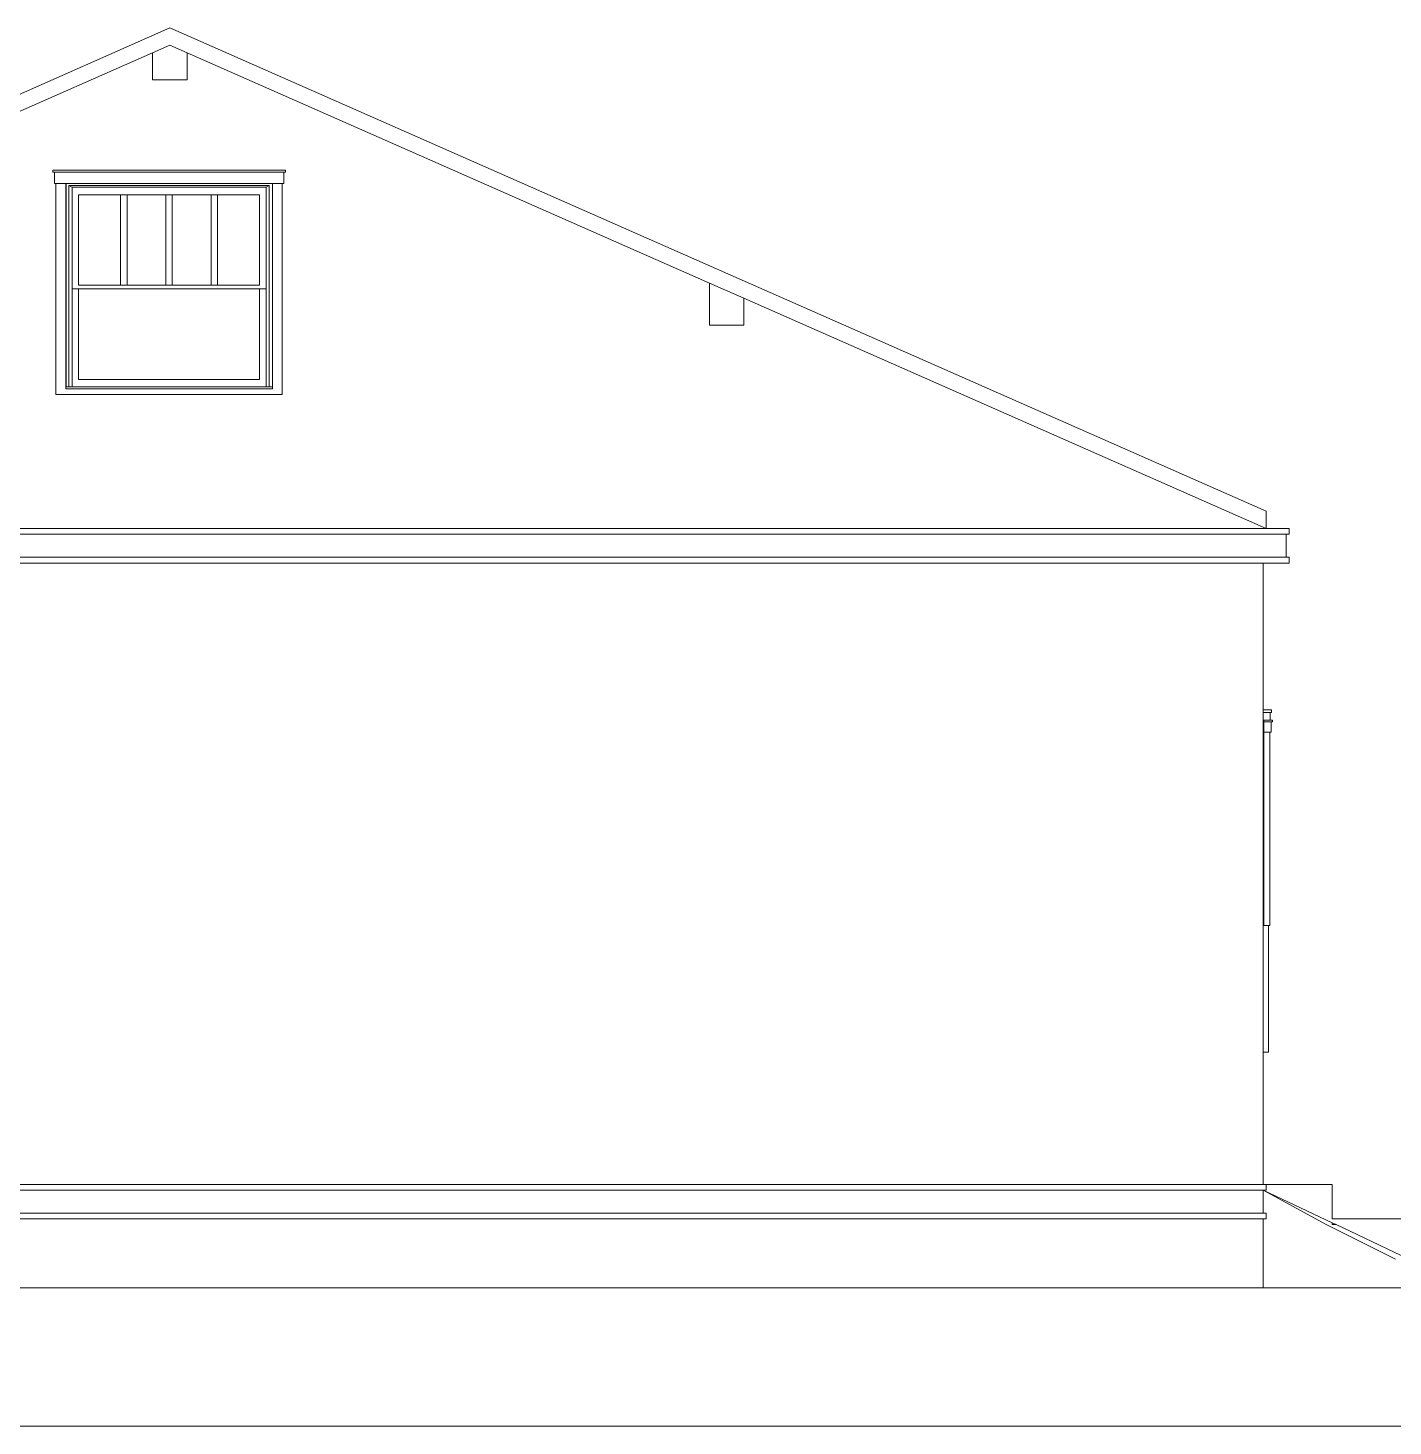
# Model space of a CAD drawing. Header units: metres. Extents: x 12.2 to 77.2, y 18.8 to 35.5.
# Drawn here: x 65.36 to 71.39, y 28.38 to 34.55 of the extents above; entities that cross this region are included whole.
import ezdxf

# ---------------------------------------------------------------- set-up
doc = ezdxf.new("R2010")
doc.units = ezdxf.units.M
doc.layers.add('0inne_gulv', color=7, linetype='Continuous', lineweight=13)

# ---------------------------------------------------------------- blocks, each defined once
blk = doc.blocks.new('One bedroom house rs')
for p, q in [((-9.4143, 0.4315), (-4.5756, 2.5651)), ((0.2631, 0.4315), (-4.5756, 2.5651)), ((-4.5756, 2.4889), (-4.6518, 2.4553)), ((-4.5756, 2.4889), (-4.4994, 2.4553)), ((-4.6518, 2.4553), (-7.3025, 1.2865)), ((-4.6518, 2.3365), (-4.6518, 2.4553)), ((-4.4994, 2.3365), (-4.4994, 2.4553)), ((-4.4994, 2.4553), (-2.1944, 1.4389)), ((-4.6518, 2.3365), (-4.4994, 2.3365)), ((-4.0655, 1.9367), (-5.0928, 1.9367)), ((-5.0928, 1.9284), (-5.0928, 1.9367)), ((-5.0857, 1.9284), (-5.0928, 1.9284)), ((-5.0857, 1.8785), (-5.0857, 1.9284)), ((-4.0726, 1.9284), (-5.0857, 1.9284)), ((-4.0726, 1.8785), (-4.0726, 1.9284)), ((-4.0655, 1.9284), (-4.0726, 1.9284)), ((-4.0655, 1.9284), (-4.0655, 1.9367)), ((-5.0786, 1.8785), (-5.0857, 1.8785)), ((-5.0786, 1.8785), (-5.0786, 0.947)), ((-5.0357, 1.8785), (-5.0786, 1.8785)), ((-5.0357, 1.8785), (-5.0357, 0.9795)), ((-5.0328, 1.8785), (-5.0357, 1.8785)), ((-5.0328, 0.9803), (-5.0328, 1.8785)), ((-4.1226, 1.8785), (-5.0328, 1.8785)), ((-5.0215, 0.9803), (-5.0215, 1.8702)), ((-5.0072, 1.8618), (-5.0215, 1.8702)), ((-5.0215, 1.8702), (-4.1368, 1.8702)), ((-5.0072, 1.8618), (-4.1511, 1.8618)), ((-5.0072, 1.4127), (-5.0072, 1.8618)), ((-4.1511, 1.8618), (-4.1368, 1.8702)), ((-4.1511, 1.8618), (-4.1511, 1.4127)), ((-4.1368, 1.8702), (-4.1368, 0.9803)), ((-4.1226, 0.9803), (-4.1226, 1.8785)), ((-4.0798, 1.8785), (-4.1226, 1.8785)), ((-4.0798, 0.947), (-4.0798, 1.8785)), ((-4.0726, 1.8785), (-4.0798, 1.8785)), ((-4.9787, 1.4294), (-4.9787, 1.8286)), ((-4.9787, 1.8286), (-4.7932, 1.8286)), ((-4.7932, 1.8286), (-4.7932, 1.4294)), ((-4.7932, 1.8286), (-4.7646, 1.8286)), ((-4.7646, 1.8286), (-4.7646, 1.4294)), ((-4.7646, 1.8286), (-4.5934, 1.8286)), ((-4.5934, 1.8286), (-4.5934, 1.4294)), ((-4.5934, 1.8286), (-4.5649, 1.8286)), ((-4.5649, 1.8286), (-4.5649, 1.4294)), ((-4.5649, 1.8286), (-4.3937, 1.8286)), ((-4.3937, 1.8286), (-4.3937, 1.4294)), ((-4.3937, 1.8286), (-4.3651, 1.8286)), ((-4.3651, 1.8286), (-4.1796, 1.8286)), ((-4.3651, 1.8286), (-4.3651, 1.4294)), ((-4.1796, 1.8286), (-4.1796, 1.4294)), ((-4.7932, 1.4294), (-4.9787, 1.4294)), ((-4.7646, 1.4294), (-4.7932, 1.4294)), ((-4.5934, 1.4294), (-4.7646, 1.4294)), ((-4.5649, 1.4294), (-4.5934, 1.4294)), ((-4.3937, 1.4294), (-4.5649, 1.4294)), ((-4.3651, 1.4294), (-4.3937, 1.4294)), ((-4.1796, 1.4294), (-4.3651, 1.4294)), ((-2.1944, 1.4389), (-2.042, 1.3717)), ((-2.1944, 1.2529), (-2.1944, 1.4389)), ((-5.0072, 0.9803), (-5.0072, 1.4127)), ((-5.0072, 1.4127), (-4.9787, 1.4127)), ((-4.9787, 1.0136), (-4.9787, 1.4127)), ((-4.9787, 1.4127), (-4.1796, 1.4127)), ((-4.1796, 1.4127), (-4.1796, 1.0136)), ((-4.1796, 1.4127), (-4.1511, 1.4127)), ((-4.1511, 1.4127), (-4.1511, 0.9803)), ((-2.042, 1.2529), (-2.042, 1.3717)), ((-2.042, 1.3717), (0.2631, 0.3553)), ((-2.1944, 1.2529), (-2.042, 1.2529)), ((-4.1796, 1.0136), (-4.9787, 1.0136)), ((-5.0786, 0.947), (-4.0798, 0.947)), ((-5.0357, 0.9795), (-5.0357, 0.972)), ((-5.0357, 0.972), (-4.1226, 0.972)), ((-5.0215, 0.9803), (-5.0328, 0.9803)), ((-5.0328, 0.9795), (-5.0328, 0.9803)), ((-5.0072, 0.9803), (-5.0215, 0.9803)), ((-4.1511, 0.9803), (-5.0072, 0.9803)), ((-4.1368, 0.9803), (-4.1511, 0.9803)), ((-4.1368, 0.9803), (-4.1226, 0.9803)), ((-4.1226, 0.9803), (-4.1226, 0.972)), ((0.2631, 0.3553), (0.2631, 0.4315)), ((-9.5032, 0.3299), (0.352, 0.3299)), ((0.2631, 0.3553), (-9.4143, 0.3553)), ((0.2631, 0.3553), (0.3647, 0.3553)), ((0.352, 0.2283), (0.352, 0.3299)), ((0.352, 0.3299), (0.3647, 0.3299)), ((0.3647, 0.3299), (0.3647, 0.3553)), ((0.352, 0.2283), (-9.5032, 0.2283)), ((-7.5728, 0.2029), (0.2504, 0.2029)), ((0.2504, 0.2029), (0.3647, 0.2029)), ((0.2504, -0.4448), (0.2504, 0.2029)), ((0.3647, 0.2283), (0.352, 0.2283)), ((0.3647, 0.2029), (0.3647, 0.2283)), ((0.2504, -0.4448), (0.2869, -0.4448)), ((0.2504, -0.4575), (0.2504, -0.4448)), ((0.2504, -0.4575), (0.2805, -0.4575)), ((0.2504, -0.5337), (0.2504, -0.4575)), ((0.2535, -0.4982), (0.2535, -0.4906)), ((0.2535, -0.4906), (0.2805, -0.4906)), ((0.2805, -0.4575), (0.2869, -0.4575)), ((0.2805, -0.4906), (0.2805, -0.4575)), ((0.2805, -0.4906), (0.2916, -0.4906)), ((0.2869, -0.4575), (0.2869, -0.4448)), ((0.2916, -0.4982), (0.2916, -0.4906)), ((0.2504, -0.5337), (0.2535, -0.5337)), ((0.2504, -0.5439), (0.2504, -0.5337)), ((0.2504, -0.5534), (0.2504, -0.5439)), ((0.2504, -0.5439), (0.2535, -0.5439)), ((0.2504, -0.5534), (0.2535, -0.5515)), ((0.2504, -0.5534), (0.2504, -1.3669)), ((0.2535, -0.4982), (0.2853, -0.4982)), ((0.2535, -0.5337), (0.2535, -0.4982)), ((0.2535, -0.5439), (0.2535, -0.5337)), ((0.2535, -0.5439), (0.2789, -0.5439)), ((0.2535, -0.5439), (0.2535, -0.5515)), ((0.2535, -0.5515), (0.2535, -1.3669)), ((0.2789, -0.5439), (0.2853, -0.5439)), ((0.2789, -0.5439), (0.2789, -1.3973)), ((0.2853, -0.4982), (0.2916, -0.4982)), ((0.2853, -0.5439), (0.2853, -0.4982)), ((0.2504, -1.3669), (0.2535, -1.3669)), ((0.2504, -1.3821), (0.2504, -1.3669)), ((0.2504, -1.3821), (0.2535, -1.3821)), ((0.2504, -1.3821), (0.2504, -1.9561)), ((0.2535, -1.3669), (0.2535, -1.3821)), ((0.2535, -1.3821), (0.2535, -1.3973)), ((0.2535, -1.3973), (0.2742, -1.3973)), ((0.2742, -1.3973), (0.2789, -1.3973)), ((0.2742, -1.3973), (0.2742, -1.9561)), ((0.2504, -1.9561), (0.2742, -1.9561)), ((0.2504, -1.9561), (0.2504, -2.5403)), ((-8.4872, -2.5657), (0.2504, -2.5657)), ((0.2504, -2.5403), (-7.5728, -2.5403)), ((0.2631, -2.5403), (0.2504, -2.5403)), ((0.2504, -2.5657), (0.2631, -2.5657)), ((0.2504, -2.5657), (0.2504, -2.5662)), ((0.2504, -2.5662), (0.5542, -2.7097)), ((0.2504, -2.5662), (0.2504, -2.5663)), ((0.2504, -2.5663), (0.5288, -2.7181)), ((0.2504, -2.5663), (0.2504, -2.6673)), ((0.5542, -2.5403), (0.2631, -2.5403)), ((0.2631, -2.5403), (0.2631, -2.5657)), ((0.5542, -2.6927), (0.5542, -2.5403)), ((0.2504, -2.6673), (-8.4872, -2.6673)), ((-8.3348, -2.6927), (0.2504, -2.6927)), ((0.2631, -2.6673), (0.2504, -2.6673)), ((0.2504, -2.6927), (0.2504, -2.9975)), ((0.2504, -2.6927), (0.2631, -2.6927)), ((0.2631, -2.6673), (0.2631, -2.6927)), ((0.5542, -2.6927), (0.859, -2.6927)), ((0.5542, -2.7097), (0.5542, -2.7181)), ((0.5542, -2.7097), (0.5722, -2.7181)), ((0.5288, -2.7181), (0.8336, -2.8705)), ((0.5722, -2.7181), (0.5542, -2.7181)), ((0.5722, -2.7181), (0.859, -2.8536)), ((0.2504, -2.9975), (-8.3348, -2.9975)), ((1.1384, -2.9975), (0.2504, -2.9975)), ((-10.1087, -3.6071), (6.6105, -3.6071))]:
    blk.add_line(p, q)

msp = doc.modelspace()

# ---------------------------------------------------------------- block references
at = {"layer": '0inne_gulv'}
msp.add_blockref('One bedroom house rs', (70.562, 31.9859), dxfattribs=at)

doc.saveas('drawing.dxf')
